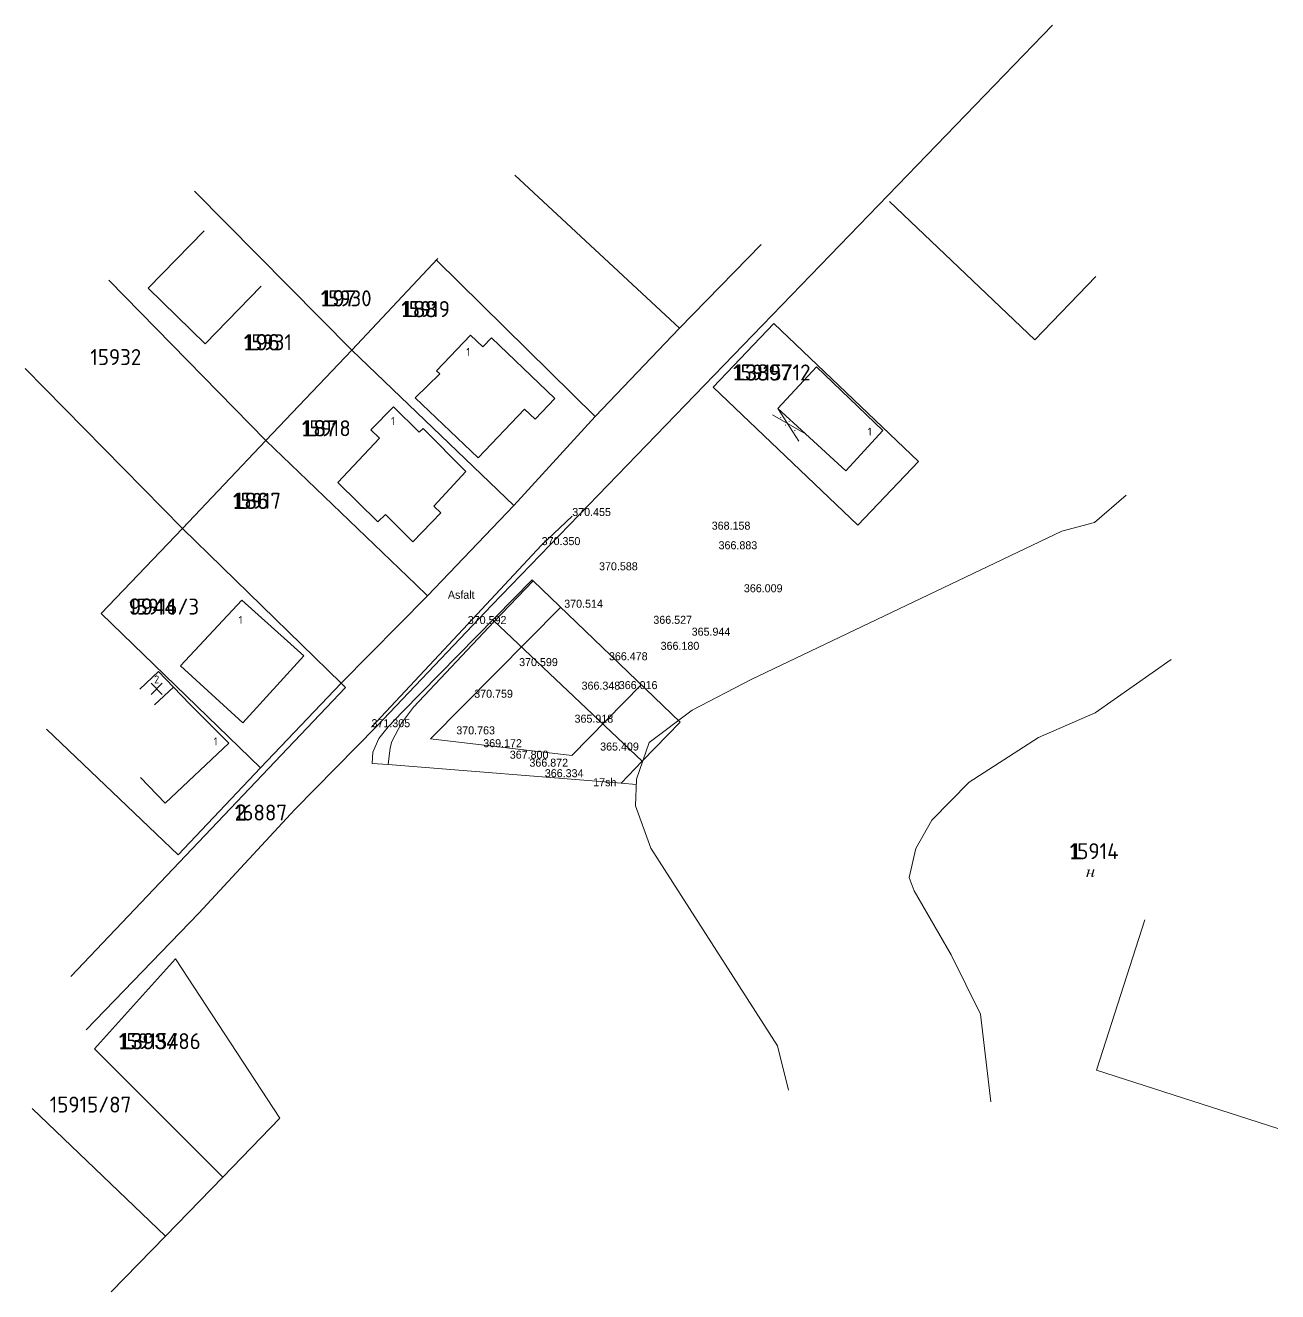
# Model space of a CAD drawing. Header units: metres. Extents: x 579991 to 911209, y 678516 to 840782.
# Drawn here: x 754673 to 911209, y 682555 to 840782 of the extents above; entities that cross this region are included whole.
import ezdxf

# ---------------------------------------------------------------- set-up
doc = ezdxf.new("R2010")
doc.units = ezdxf.units.M
doc.header["$MEASUREMENT"] = 0
doc.linetypes.add('DGN Style 3', pattern=[256.808832, 183.43488, -73.373952])
for name, color, linetype, lineweight in [('Level 11', 7, 'Continuous', 0), ('Level 12', 7, 'Continuous', 0), ('Level 15', 7, 'Continuous', 0), ('Level 16', 7, 'Continuous', 0), ('Level 17', 7, 'Continuous', 0), ('Level 19', 7, 'Continuous', 0), ('Level 20', 7, 'Continuous', 0), ('Level 38', 7, 'Continuous', 0), ('Level 56', 7, 'Continuous', 0), ('Level 63', 7, 'Continuous', 0)]:
    doc.layers.add(name, color=color, linetype=linetype, lineweight=lineweight)
doc.styles.add('Style-ENGINEERING', font='ENGINEERING.shx')
doc.styles.add('Style-MAC C Swiss', font='MCSWIS.TTF')
doc.styles.add('Style-STANDARD', font='STANDARD.shx')

# ---------------------------------------------------------------- blocks, each defined once
blk = doc.blocks.new('KU0110_1')
at = {"layer": 'Level 16', "linetype": 'Continuous', "lineweight": 0}
blk.add_hatch(color=3, dxfattribs=at).paths.add_polyline_path([(-0.54, -0.51), (-0.32, 0.25), (-0.31, 0.29), (-0.31, 0.31), (-0.32, 0.34), (-0.34, 0.35), (-0.38, 0.36), (-0.45, 0.37), (-0.44, 0.4), (-0.34, 0.41), (-0.26, 0.43), (-0.19, 0.44), (-0.12, 0.46), (-0.1, 0.45), (-0.09, 0.44), (-0.1, 0.41), (-0.22, 0.02), (0.2, 0.02), (0.31, 0.46), (0.49, 0.46), (0.29, -0.28), (0.27, -0.34), (0.27, -0.37), (0.28, -0.41), (0.3, -0.42), (0.33, -0.41), (0.36, -0.39), (0.41, -0.33), (0.48, -0.23), (0.52, -0.26), (0.44, -0.36), (0.36, -0.45), (0.28, -0.5), (0.21, -0.51), (0.16, -0.51), (0.12, -0.48), (0.1, -0.45), (0.09, -0.4), (0.1, -0.35), (0.11, -0.28), (0.18, -0.04), (-0.24, -0.04), (-0.37, -0.51)])
blk = doc.blocks.new('KU0600_1')
at = {"layer": 'Level 17', "color": 7, "linetype": 'Continuous', "lineweight": 0}
for p, q in [((-1, 1), (1, -1)), ((1, 1), (-1, -1))]:
    blk.add_line(p, q, dxfattribs=at)
blk = doc.blocks.new('KU0600')
at = {"layer": 'Level 17', "color": 7, "linetype": 'Continuous', "lineweight": 0}
blk.add_blockref('KU0600_1', (0.01, -0.01), dxfattribs=at)

msp = doc.modelspace()

# ---------------------------------------------------------------- hatches: boundary and pattern name
at = {"layer": 'Level 38', "linetype": 'Continuous', "lineweight": 0}
h = msp.add_hatch(color=7, dxfattribs=at)
edge = h.paths.add_edge_path()
edge.add_ellipse((849090.565, 791783.752), major_axis=(72.326, -24.473), ratio=0.9267981838, start_angle=0, end_angle=360)
h = msp.add_hatch(color=7, dxfattribs=at)
edge = h.paths.add_edge_path()
edge.add_ellipse((850151.565, 791266.752), major_axis=(72.326, -24.473), ratio=0.9267981838, start_angle=0, end_angle=360)
h = msp.add_hatch(color=7, dxfattribs=at)
edge = h.paths.add_edge_path()
edge.add_ellipse((849692.565, 790836.752), major_axis=(72.326, -24.473), ratio=0.9267981838, start_angle=0, end_angle=360)
h = msp.add_hatch(color=7, dxfattribs=at)
edge = h.paths.add_edge_path()
edge.add_ellipse((850853.565, 790161.752), major_axis=(72.326, -24.473), ratio=0.9267981838, start_angle=0, end_angle=360)

# ---------------------------------------------------------------- linework, layer by layer
at = {"layer": 'Level 11', "color": 3, "linetype": 'Continuous', "lineweight": 0}
for p, q in [((883047.33, 840782.429), (812967.671, 768330.391)), ((836439.528, 802922.338), (815864.913, 822041.334)), ((795486.246, 800179.056), (775835.389, 820081.847)), ((862682.565, 818752.752), (880868.565, 801474.752)), ((836439.528, 802922.338), (846656.854, 813391.598)), ((806235.433, 811628.06), (795486.246, 800179.056)), ((806056.565, 811437.752), (825886.29, 791921.217)), ((765108.693, 808961.412), (784737.059, 788926.001)), ((888480.565, 809415.752), (880868.565, 801474.752)), ((825886.29, 791921.217), (836439.528, 802922.338)), ((840640.565, 795585.752), (848230.565, 803545.752)), ((848230.565, 803545.752), (866320.565, 786295.752)), ((795486.246, 800179.056), (784737.059, 788926.001)), ((815724.949, 780780.133), (795486.246, 800179.056)), ((774323.785, 777924.88), (754672.928, 797911.649)), ((858730.565, 778335.752), (840640.565, 795585.752)), ((815724.949, 780780.133), (825886.29, 791921.217)), ((784737.059, 788926.001), (774323.785, 777924.88)), ((784737.059, 788926.001), (803465.974, 770923.415)), ((866320.565, 786295.752), (858730.565, 778335.752)), ((892270.916, 782095.789), (888323.949, 778680.683)), ((804947.77, 769499.086), (815724.949, 780780.133)), ((888323.949, 778680.683), (884237.018, 777588.968)), ((774323.785, 777924.88), (764141.565, 767293.752)), ((794164.565, 758581.752), (774323.785, 777924.88)), ((884237.018, 777588.968), (845385.3, 759044.457)), ((803465.974, 770923.415), (804947.77, 769499.086)), ((794164.565, 758581.752), (804947.77, 769499.086)), ((798607.429, 753214.348), (812967.671, 768330.391)), ((764141.565, 767293.752), (784067.565, 748002.752)), ((888416.57, 754881.874), (897911.042, 761558.994)), ((784067.565, 748002.752), (794164.565, 758581.752)), ((794695.565, 758062.752), (788269.187, 751297.485)), ((794164.565, 758581.752), (794695.565, 758062.752)), ((845385.3, 759044.457), (838035.11, 755194.829)), ((838035.11, 755194.829), (832632.524, 751163.884)), ((881316.847, 751810.962), (888416.57, 754881.874)), ((788362.111, 742801.073), (798607.429, 753214.348)), ((757332.232, 752843.445), (773763.931, 737139.555)), ((872667.581, 746232.608), (881316.847, 751810.962)), ((788269.187, 751297.485), (760381.674, 721952.079)), ((832632.524, 751163.884), (831064.934, 746601.078)), ((831064.934, 746601.078), (830952.964, 743269.95)), ((867990.779, 741471.285), (872667.581, 746232.608)), ((776381.246, 729840.465), (788362.111, 742801.073)), ((830952.964, 743269.95), (832856.466, 737979.335)), ((865962.287, 737921.424), (867990.779, 741471.285)), ((832856.466, 737979.335), (848700.319, 713289.797)), ((865145.255, 734287.042), (865962.287, 737921.424)), ((865765.072, 732624.805), (865145.255, 734287.042)), ((870385.527, 724623.529), (865765.072, 732624.805)), ((762272.939, 715256.282), (776381.246, 729840.465)), ((894586.568, 729018.596), (888557.438, 710226.868)), ((763320.565, 712892.752), (773458.565, 724148.752)), ((773458.565, 724148.752), (786475.565, 704238.752)), ((874048.083, 717213.898), (870385.527, 724623.529)), ((875344.064, 706282.578), (874048.083, 717213.898)), ((779348.565, 696843.752), (763320.565, 712892.752)), ((848700.319, 713289.797), (850071.96, 707719.255)), ((888557.438, 710226.868), (911208.936, 702958.104)), ((755520.565, 705428.752), (772198.565, 689499.752)), ((786475.565, 704238.752), (779348.565, 696843.752)), ((779348.565, 696843.752), (772198.565, 689499.752)), ((772198.565, 689499.752), (765392.565, 682554.752))]:
    msp.add_line(p, q, dxfattribs=at)
at = {"layer": 'Level 11', "color": 3, "linetype": 'Continuous', "lineweight": 0, "flags": 128}
msp.add_lwpolyline([(773763.931, 737139.555), (784067.565, 748002.752)], dxfattribs=at)
at = {"layer": 'Level 12', "color": 7, "linetype": 'Continuous', "lineweight": 0}
for p, q in [((770023.565, 807928.752), (777031.565, 815118.752)), ((777148.565, 800983.752), (770023.565, 807928.752)), ((784156.565, 808173.752), (777148.565, 800983.752)), ((806067.08, 797631.326), (810301.369, 802075.56)), ((810301.369, 802075.56), (811858.129, 800593.167)), ((811858.129, 800593.167), (812941.346, 801730.727)), ((812941.346, 801730.727), (820877.263, 794173.915)), ((806468.648, 797255.159), (806067.08, 797631.326)), ((848720.565, 792910.752), (853551.565, 798095.752)), ((853551.565, 798095.752), (861868.565, 790165.752)), ((803421.257, 794250.465), (806468.648, 797255.159)), ((797858.625, 790248.655), (800699.882, 793117.904)), ((800699.882, 793117.904), (803886.496, 789962.378)), ((811293, 786738.696), (803421.257, 794250.465)), ((817078.456, 792814.393), (811293, 786738.696)), ((818391.812, 791563.776), (817078.456, 792814.393)), ((820877.263, 794173.915), (818391.812, 791563.776)), ((852183.565, 789728.752), (848720.565, 792910.752)), ((798950.339, 789198.93), (797858.625, 790248.655)), ((803886.496, 789962.378), (804387.647, 790424.166)), ((804387.647, 790424.166), (809754.332, 785053.095)), ((857244.565, 785111.752), (852183.565, 789728.752)), ((861868.565, 790165.752), (857244.565, 785111.752)), ((793718.246, 783644.961), (798950.339, 789198.93)), ((809754.332, 785053.095), (805725.713, 780716.774)), ((798745.433, 778751.849), (793718.246, 783644.961)), ((805725.713, 780716.774), (806612.731, 779852.549)), ((799699.277, 779676.685), (798745.433, 778751.849)), ((803119.742, 776226.602), (799699.277, 779676.685)), ((806612.731, 779852.549), (803119.742, 776226.602)), ((774085.258, 760746.953), (781720.849, 768960.227)), ((781720.849, 768960.227), (789474.819, 761990.051)), ((789474.819, 761990.051), (781863.841, 753636.85)), ((771315.565, 760045.752), (768973.565, 757835.752)), ((773175.565, 758074.752), (771315.565, 760045.752)), ((781863.841, 753636.85), (774085.258, 760746.953)), ((770833.565, 755864.752), (773175.565, 758074.752)), ((773175.565, 758074.752), (775226.565, 755971.752)), ((775226.565, 755971.752), (780126.531, 751079.652)), ((780126.531, 751079.652), (772138.934, 743589.046)), ((772138.934, 743589.046), (769087.565, 746779.752))]:
    msp.add_line(p, q, dxfattribs=at)
at = {"layer": 'Level 38', "color": 7, "linetype": 'Continuous', "lineweight": 0}
for p, q in [((848720.565, 792910.752), (851339.565, 788806.752)), ((852183.565, 789728.752), (848057.565, 792110.752))]:
    msp.add_line(p, q, dxfattribs=at)
at = {"layer": 'Level 56', "color": 1, "linetype": 'Continuous', "lineweight": 0}
for p, q in [((819212.565, 775834.752), (823036.565, 779472.752)), ((809978.565, 765974.752), (819212.565, 775834.752)), ((797940.565, 753084.752), (809978.565, 765974.752))]:
    msp.add_line(p, q, dxfattribs=at)
at = {"layer": 'Level 63', "color": 3, "linetype": 'Continuous', "lineweight": 0}
for p, q in [((801806.307, 754990.786), (818011.443, 771513.298)), ((818170.627, 771386.628), (813284.166, 766304.834)), ((818011.443, 771513.298), (818170.627, 771386.628)), ((836533.684, 753706.636), (818170.627, 771386.628)), ((813284.166, 766304.834), (803175.98, 755592.483)), ((813182.567, 766400.919), (813090.681, 766496.164)), ((831776.943, 748820.597), (813182.567, 766400.919)), ((800008.962, 753139.023), (801806.307, 754990.786)), ((803175.98, 755592.483), (801698.501, 753588.311)), ((801698.501, 753588.311), (800481.867, 751305.994)), ((831776.943, 748820.597), (836533.684, 753706.636)), ((798122.822, 749963.979), (798869.438, 751691.142)), ((798869.438, 751691.142), (800008.962, 753139.023)), ((800281.95, 750519.185), (800042.05, 748412.137)), ((800481.867, 751305.994), (800281.95, 750519.185)), ((798039.309, 748528.665), (798122.822, 749963.979)), ((800042.05, 748412.137), (798039.309, 748528.665)), ((829169.104, 746096.056), (831776.943, 748820.597)), ((800042.05, 748412.137), (829169.104, 746096.056)), ((829169.104, 746096.056), (831042.544, 745934.95))]:
    msp.add_line(p, q, dxfattribs=at)
at = {"layer": 'Level 63', "color": 6, "linetype": 'Continuous', "lineweight": 0}
for p, q in [((821594.586, 768090.032), (805322.326, 751640.339)), ((822978.285, 749563.297), (831669.028, 758390.338)), ((805322.326, 751640.339), (822978.285, 749563.297))]:
    msp.add_line(p, q, dxfattribs=at)

# ---------------------------------------------------------------- block references
at = {"layer": 'Level 16', "color": 3, "linetype": 'Continuous', "lineweight": 0, "xscale": 1000, "yscale": 1000, "zscale": 1000}
msp.add_blockref('KU0110_1', (887822.565, 734865.752), dxfattribs=at)
at = {"layer": 'Level 17', "color": 7, "linetype": 'Continuous', "lineweight": 0, "xscale": 700.0018626483134, "yscale": 700.0018626483134, "zscale": 700.0018626483134}
msp.add_blockref('KU0600', (771076.565, 757892.752), dxfattribs=at)

# ---------------------------------------------------------------- texts
at = {"layer": 'Level 15', "color": 7, "linetype": 'Continuous', "lineweight": 0, "style": 'Style-ENGINEERING'}
for s, p in [('197', (791591.565, 805674.752)), ('188', (801668.565, 804330.752)), ('196', (781984.565, 800181.752)), ('13897', (843141.565, 796409.752)), ('187', (789239.565, 789438.752)), ('186', (780618.565, 780368.752)), ('9944', (767629.565, 767156.752)), ('2', (780859.565, 741419.752)), ('1', (885217.565, 736590.752)), ('13934', (766361.565, 712854.752))]:
    msp.add_text(s, height=1999.998, dxfattribs=at).set_placement(p)
at = {"layer": 'Level 19', "color": 7, "linetype": 'Continuous', "lineweight": 0, "style": 'Style-STANDARD'}
for s, p in [('15930', (791591.565, 805674.752)), ('15919', (801668.565, 804330.752)), ('15931', (781984.565, 800181.752)), ('15932', (762795.565, 798331.752)), ('15915/12', (843141.565, 796409.752)), ('15918', (789239.565, 789438.752)), ('15917', (780618.565, 780368.752)), ('15916/3', (767629.565, 767156.752)), ('16887', (780859.565, 741419.752)), ('15915/86', (766361.565, 712854.752)), ('15915/87', (757723.565, 704930.752))]:
    msp.add_text(s, height=1999.998, dxfattribs=at).set_placement(p)
at = {"layer": 'Level 19', "color": 7, "linetype": 'DGN Style 3', "lineweight": 0, "style": 'Style-STANDARD'}
msp.add_text('15914', height=1999.998, dxfattribs=at).set_placement((885217.565, 736590.752))
at = {"layer": 'Level 20', "color": 7, "linetype": 'Continuous', "lineweight": 0, "style": 'Style-STANDARD'}
for s, height, p in [('1', 999.996, (809786.565, 799473.752)), ('1', 999.996, (800380.565, 790852.752)), ('1', 999.996, (859980.565, 789512.752)), ('1', 999.996, (781345.565, 765994.752)), ('2', 1000.002, (770762.565, 758554.752)), ('1', 999.996, (778211.565, 750819.752))]:
    msp.add_text(s, height=height, dxfattribs=at).set_placement(p)
at = {"layer": 'Level 56', "color": 6, "linetype": 'Continuous', "lineweight": 0, "style": 'Style-MAC C Swiss'}
for s, p in [('370.455', (823036.565, 779472.752)), ('368.158', (840466.565, 777765.752)), ('370.350', (819212.565, 775834.752)), ('366.883', (841324.565, 775319.752)), ('370.588', (826385.565, 772689.752)), ('366.009', (844488.565, 769943.752)), ('370.514', (822030.565, 768011.752)), ('370.592', (809978.565, 765974.752)), ('366.527', (833170.565, 766000.752)), ('365.944', (837959.565, 764520.752)), ('366.180', (834082.565, 762751.752)), ('370.599', (816394.565, 760718.752)), ('366.478', (827622.565, 761450.752)), ('366.348', (824202.565, 757775.752)), ('366.016', (828851.565, 757845.752)), ('370.759', (810785.565, 756766.752)), ('371.305', (797940.565, 753084.752)), ('370.763', (808542.565, 752192.752)), ('365.918', (823323.565, 753649.752)), ('369.172', (811912.565, 750586.752)), ('367.800', (815228.565, 749149.752)), ('365.409', (826524.565, 750165.752)), ('366.872', (817680.565, 748154.752)), ('366.334', (819605.565, 746836.752)), ('17sh', (825649.565, 745707.752))]:
    msp.add_text(s, height=1000, dxfattribs=at).set_placement(p)
at = {"layer": 'Level 56', "color": 1, "linetype": 'Continuous', "lineweight": 0, "style": 'Style-MAC C Swiss'}
msp.add_text('Asfalt', height=1000, dxfattribs=at).set_placement((807488.937, 769129.733))

doc.saveas('drawing.dxf')
